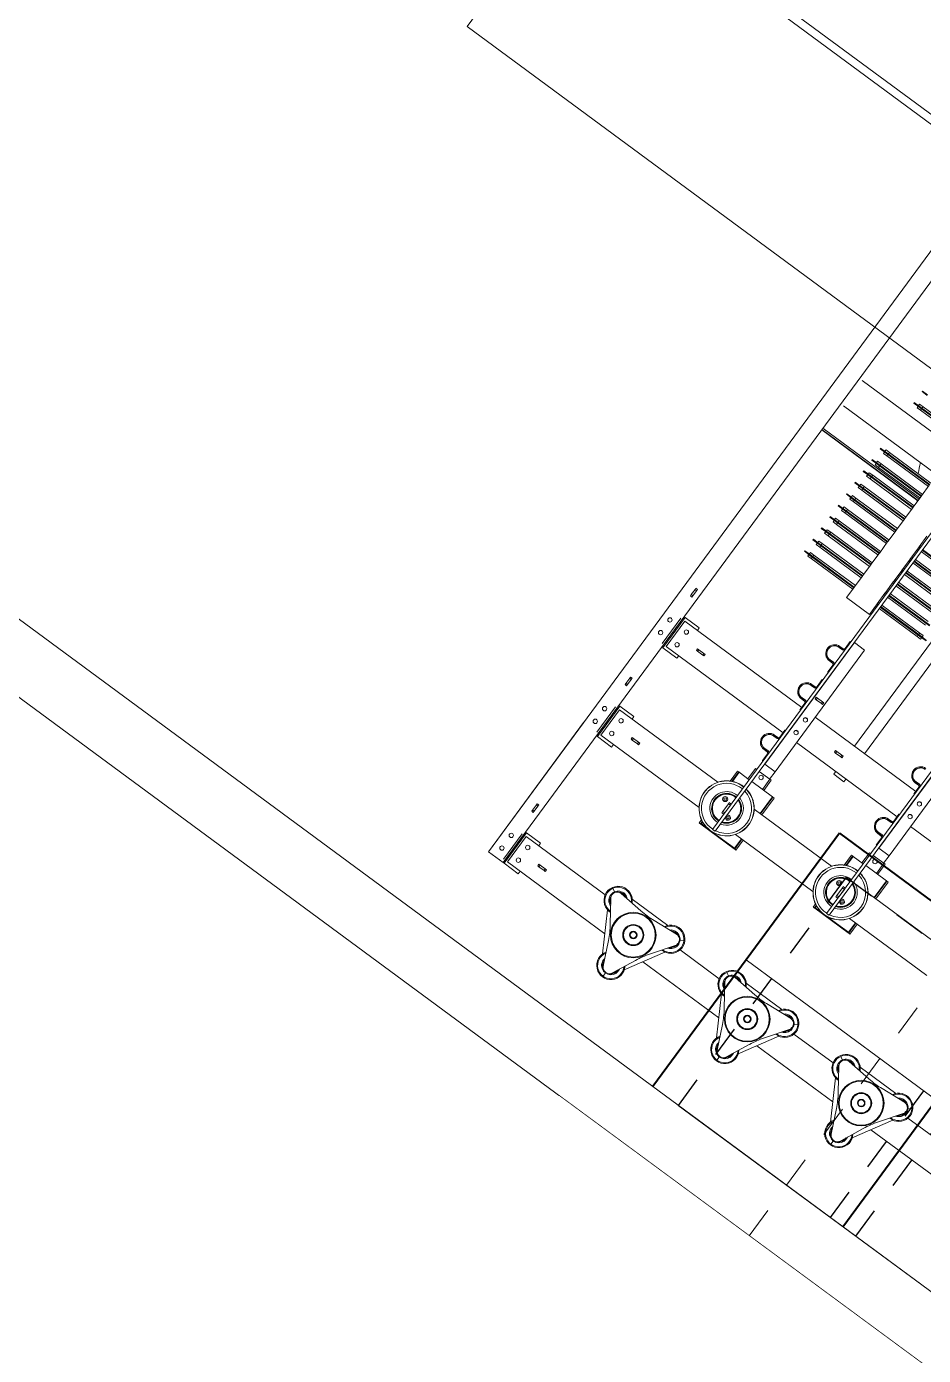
# Model space of a CAD drawing. Header units: metres. Extents: x 432095 to 435012, y 2470938 to 2473256.
# Drawn here: x 433767.35 to 433770.201, y 2471285.791 to 2471290.013 of the extents above; entities that cross this region are included whole.
import ezdxf

# ---------------------------------------------------------------- set-up
doc = ezdxf.new("R2010")
doc.units = ezdxf.units.M
doc.header["$MEASUREMENT"] = 0
doc.set_wipeout_variables(frame=1)
for name, pattern in [('MB D$0$ACAD_ISO02W100', [15, 12, -3]), ('MB D$0$DASHDOT', [1, 0.5, -0.25, 0, -0.25]), ('MB D$0$HIDDEN', [0.375, 0.25, -0.125])]:
    doc.linetypes.add(name, pattern=pattern)
for name, color, linetype, lineweight in [('cong trinh tram 110kv', 7, 'Continuous', 5), ('MB D$0$Co ban', 2, 'Continuous', 40), ('MB D$0$net dut du kien lam', 8, 'MB D$0$HIDDEN', 20)]:
    doc.layers.add(name, color=color, linetype=linetype, lineweight=lineweight)
doc.layers.add('MB D$0$khuat', color=252, linetype='MB D$0$ACAD_ISO02W100')

# ---------------------------------------------------------------- blocks, each defined once
blk = doc.blocks.new('MB D$0$MBA 63')
at = {"color": 8}
blk.add_line((105999.6, 29984.6), (105999.6, 31484.6), dxfattribs=at)
blk.add_line((106499.6, 30084.6), (106499.6, 31384.6))
at = {"layer": 'MB D$0$Co ban'}
for p, q in [((105499.6, 29984.6), (105499.6, 31484.6)), ((106499.6, 30734.6), (105499.6, 30734.6)), ((105499.6, 29984.6), (106499.6, 29984.6))]:
    blk.add_line(p, q, dxfattribs=at)
at = {"layer": 'MB D$0$khuat'}
for p, q in [((105599.6, 30784.6), (106499.6, 30784.6)), ((105599.6, 30684.6), (106499.6, 30684.6)), ((105599.6, 30084.6), (105599.6, 30684.6)), ((105599.6, 30084.6), (106499.6, 30084.6))]:
    blk.add_line(p, q, dxfattribs=at)
at = {"layer": 'MB D$0$net dut du kien lam', "color": 8, "linetype": 'MB D$0$DASHDOT', "ltscale": 0.5}
blk.add_line((106699.6, 30512.3), (98099.6, 30512.3), dxfattribs=at)
at = {"layer": 'MB D$0$net dut du kien lam', "color": 0, "linetype": 'ByBlock', "ltscale": 3}
for points in [[(106699.6, 25012.3), (106699.6, 36012.3), (98099.6, 36012.3), (98099.6, 25012.3)], [(106499.6, 25212.3), (106499.6, 35812.3), (98299.6, 35812.3), (98299.6, 25212.3)], [(104138.6, 27512.3), (104138.6, 33512.3), (100638.6, 33512.3), (100638.6, 27512.3)]]:
    blk.add_lwpolyline(points, close=True, dxfattribs=at)
blk = doc.blocks.new('MB D$0$mba 1')
at = {"layer": 'cong trinh tram 110kv'}
for p, q in [((-18765.9, 10091), (-18765.9, 10078.5)), ((-18315.9, 10091), (-18315.9, 10078.5)), ((-17865.9, 10091), (-17865.9, 10078.5)), ((-18819.1, 9989.9), (-18784, 10065.1)), ((-18747.8, 10065.1), (-18712.7, 9989.9)), ((-18369.1, 9989.9), (-18334, 10065.1)), ((-18297.8, 10065.1), (-18262.7, 9989.9)), ((-17919.1, 9989.9), (-17884, 10065.1)), ((-17847.8, 10065.1), (-17812.7, 9989.9)), ((-18808.7, 10034.9), (-18879, 9913)), ((-18652.8, 9913), (-18723.2, 10034.9)), ((-18358.7, 10034.9), (-18429, 9913)), ((-18202.8, 9913), (-18273.2, 10034.9)), ((-17908.7, 10034.9), (-17979, 9913)), ((-17752.8, 9913), (-17823.2, 10034.9)), ((-19293.9, 9988.9), (-19235.9, 9988.9)), ((-19293.9, 6788.9), (-19293.9, 9988.9)), ((-19293.9, 9478.9), (-19293.9, 9988.9)), ((-19240.9, 9978.9), (-19240.9, 9878.9)), ((-19235.9, 6788.9), (-19235.9, 9988.9)), ((-19231.9, 9988.9), (-19235.9, 9988.9)), ((-19231.9, 9868.9), (-19231.9, 9988.9)), ((-19175.9, 9988.9), (-19231.9, 9988.9)), ((-18841, 9978.9), (-19225.9, 9978.9)), ((-19225.9, 9878.9), (-19225.9, 9978.9)), ((-19175.9, 9978.9), (-19175.9, 9988.9)), ((-18391, 9978.9), (-18690.9, 9978.9)), ((-17941, 9978.9), (-18240.9, 9978.9)), ((-16835.9, 9978.9), (-17790.9, 9978.9)), ((-19135.9, 9931.9), (-19140.9, 9931.9)), ((-19140.9, 9931.9), (-19140.9, 9925.9)), ((-19140.9, 9925.9), (-19135.9, 9925.9)), ((-19135.9, 9931.9), (-19115.9, 9931.9)), ((-19135.9, 9931.9), (-19135.9, 9925.9)), ((-19115.9, 9925.9), (-19135.9, 9925.9)), ((-19110.9, 9931.9), (-19115.9, 9931.9)), ((-19115.9, 9931.9), (-19115.9, 9925.9)), ((-19115.9, 9925.9), (-19110.9, 9925.9)), ((-19110.9, 9931.9), (-19110.9, 9925.9)), ((-18892.9, 9876.6), (-18845.3, 9944.6)), ((-18686.6, 9944.6), (-18639, 9876.6)), ((-18442.9, 9876.6), (-18395.3, 9944.6)), ((-18236.6, 9944.6), (-18189, 9876.6)), ((-17992.9, 9876.6), (-17945.3, 9944.6)), ((-17786.6, 9944.6), (-17739, 9876.6)), ((-18913.7, 9878.9), (-19225.9, 9878.9)), ((-19175.9, 9868.9), (-19175.9, 9878.9)), ((-18463.7, 9878.9), (-18618.1, 9878.9)), ((-18013.7, 9878.9), (-18168.1, 9878.9)), ((-16835.9, 9878.9), (-17718.1, 9878.9)), ((-19235.9, 9868.9), (-19231.9, 9868.9)), ((-19231.9, 9868.9), (-19175.9, 9868.9)), ((-18906.3, 9847.9), (-18895.4, 9854.2)), ((-18792.1, 9852.4), (-18874.7, 9845.2)), ((-18836.3, 9838.9), (-18695.5, 9838.9)), ((-18657.1, 9845.2), (-18739.8, 9852.4)), ((-18625.5, 9847.9), (-18636.4, 9854.2)), ((-18456.3, 9847.9), (-18445.4, 9854.2)), ((-18342.1, 9852.4), (-18424.7, 9845.2)), ((-18386.3, 9838.9), (-18245.5, 9838.9)), ((-18207.1, 9845.2), (-18289.8, 9852.4)), ((-18175.5, 9847.9), (-18186.4, 9854.2)), ((-18006.3, 9847.9), (-17995.4, 9854.2)), ((-17892.1, 9852.4), (-17974.7, 9845.2)), ((-17936.3, 9838.9), (-17795.5, 9838.9)), ((-17757.1, 9845.2), (-17839.8, 9852.4)), ((-17725.5, 9847.9), (-17736.4, 9854.2)), ((-19252.9, 9803.9), (-19258.9, 9803.9)), ((-19258.9, 9803.9), (-19258.9, 9798.9)), ((-19252.9, 9798.9), (-19258.9, 9798.9)), ((-19258.9, 9778.9), (-19258.9, 9798.9)), ((-19252.9, 9798.9), (-19252.9, 9803.9)), ((-19252.9, 9798.9), (-19252.9, 9778.9)), ((-19252.9, 9778.9), (-19258.9, 9778.9)), ((-19258.9, 9778.9), (-19258.9, 9773.9)), ((-19252.9, 9773.9), (-19258.9, 9773.9)), ((-19252.9, 9773.9), (-19252.9, 9778.9)), ((-18808.4, 9517.9), (-18805.4, 9517.9)), ((-18808.4, 9505.6), (-18808.4, 9517.9)), ((-18801.4, 9517.9), (-18805.4, 9517.9)), ((-18803.4, 9515.9), (-18801.4, 9515.9)), ((-18803.4, 9508.1), (-18803.4, 9515.9)), ((-18670.4, 9517.9), (-18801.4, 9517.9)), ((-18801.4, 9517.9), (-18801.4, 9515.9)), ((-18801.4, 9515.9), (-18776.4, 9515.9)), ((-18801.4, 9509.1), (-18801.4, 9515.9)), ((-18751.9, 9508.9), (-18761.9, 9508.9)), ((-18761.9, 7348.9), (-18761.9, 9508.9)), ((-18755.5, 9515.9), (-18670.4, 9515.9)), ((-18751.9, 9508.9), (-18751.9, 7348.9)), ((-18666.4, 9517.9), (-18670.4, 9517.9)), ((-18670.4, 9517.9), (-18670.4, 9515.9)), ((-18670.4, 9515.9), (-18668.4, 9515.9)), ((-18670.4, 9515.9), (-18670.4, 9478.9)), ((-18668.4, 9515.9), (-18668.4, 9478.9)), ((-18666.4, 9517.9), (-18663.4, 9517.9)), ((-18663.4, 9517.9), (-18663.4, 9478.9)), ((-18358.4, 9517.9), (-18355.4, 9517.9)), ((-18358.4, 9505.6), (-18358.4, 9517.9)), ((-18351.4, 9517.9), (-18355.4, 9517.9)), ((-18353.4, 9515.9), (-18351.4, 9515.9)), ((-18353.4, 9508.1), (-18353.4, 9515.9)), ((-18220.4, 9517.9), (-18351.4, 9517.9)), ((-18351.4, 9517.9), (-18351.4, 9515.9)), ((-18351.4, 9515.9), (-18326.4, 9515.9)), ((-18351.4, 9509.1), (-18351.4, 9515.9)), ((-18301.9, 9508.9), (-18311.9, 9508.9)), ((-18311.9, 7348.9), (-18311.9, 9508.9)), ((-18305.5, 9515.9), (-18220.4, 9515.9)), ((-18301.9, 9508.9), (-18301.9, 7348.9)), ((-18216.4, 9517.9), (-18220.4, 9517.9)), ((-18220.4, 9517.9), (-18220.4, 9515.9)), ((-18220.4, 9515.9), (-18218.4, 9515.9)), ((-18220.4, 9515.9), (-18220.4, 9478.9)), ((-18218.4, 9515.9), (-18218.4, 9478.9)), ((-18216.4, 9517.9), (-18213.4, 9517.9)), ((-18213.4, 9517.9), (-18213.4, 9478.9)), ((-19240.9, 9478.9), (-19240.9, 9378.9)), ((-19231.9, 9488.9), (-19235.9, 9488.9)), ((-19231.9, 9368.9), (-19231.9, 9488.9)), ((-19175.9, 9488.9), (-19231.9, 9488.9)), ((-19225.9, 9378.9), (-19225.9, 9478.9)), ((-19225.9, 9478.9), (-18837.9, 9478.9)), ((-19175.9, 9478.9), (-19175.9, 9488.9)), ((-18693.9, 9478.9), (-18387.9, 9478.9)), ((-18243.9, 9478.9), (-17937.9, 9478.9)), ((-19135.9, 9431.9), (-19140.9, 9431.9)), ((-19140.9, 9425.9), (-19140.9, 9431.9)), ((-19140.9, 9425.9), (-19135.9, 9425.9)), ((-19135.9, 9431.9), (-19115.9, 9431.9)), ((-19135.9, 9425.9), (-19135.9, 9431.9)), ((-19115.9, 9425.9), (-19135.9, 9425.9)), ((-19110.9, 9431.9), (-19115.9, 9431.9)), ((-19115.9, 9425.9), (-19115.9, 9431.9)), ((-19115.9, 9425.9), (-19110.9, 9425.9)), ((-19110.9, 9425.9), (-19110.9, 9431.9)), ((-18761.9, 9448.9), (-18769.9, 9448.9)), ((-18769.9, 9448.9), (-18769.9, 9443.9)), ((-18769.9, 9443.9), (-18761.9, 9443.9)), ((-18769.9, 9413.9), (-18769.9, 9443.9)), ((-18761.9, 9413.9), (-18769.9, 9413.9)), ((-18769.9, 9413.9), (-18769.9, 9408.9)), ((-18761.9, 9443.9), (-18761.9, 9413.9)), ((-18311.9, 9448.9), (-18319.9, 9448.9)), ((-18319.9, 9448.9), (-18319.9, 9443.9)), ((-18319.9, 9443.9), (-18311.9, 9443.9)), ((-18319.9, 9413.9), (-18319.9, 9443.9)), ((-18311.9, 9413.9), (-18319.9, 9413.9)), ((-18319.9, 9413.9), (-18319.9, 9408.9)), ((-18311.9, 9443.9), (-18311.9, 9413.9)), ((-19225.9, 9378.9), (-18837.9, 9378.9)), ((-19175.9, 9368.9), (-19175.9, 9378.9)), ((-18769.9, 9408.9), (-18761.9, 9408.9)), ((-18693.9, 9378.9), (-18387.9, 9378.9)), ((-18670.4, 9378.9), (-18670.4, 9312.9)), ((-18668.4, 9378.9), (-18668.4, 9312.9)), ((-18663.4, 9378.9), (-18663.4, 9312.9)), ((-18319.9, 9408.9), (-18311.9, 9408.9)), ((-18243.9, 9378.9), (-17937.9, 9378.9)), ((-18220.4, 9378.9), (-18220.4, 9312.9)), ((-18218.4, 9378.9), (-18218.4, 9312.9)), ((-18213.4, 9378.9), (-18213.4, 9312.9)), ((-19235.9, 9368.9), (-19231.9, 9368.9)), ((-19231.9, 9368.9), (-19175.9, 9368.9)), ((-18808.4, 9312.9), (-18808.4, 9352.3)), ((-18803.4, 9312.9), (-18803.4, 9349.8)), ((-18801.4, 9312.9), (-18801.4, 9348.8)), ((-18358.4, 9312.9), (-18358.4, 9352.3)), ((-18353.4, 9312.9), (-18353.4, 9349.8)), ((-18351.4, 9312.9), (-18351.4, 9348.8)), ((-19252.9, 9303.9), (-19258.9, 9303.9)), ((-19258.9, 9303.9), (-19258.9, 9298.9)), ((-19252.9, 9298.9), (-19258.9, 9298.9)), ((-19258.9, 9278.9), (-19258.9, 9298.9)), ((-19252.9, 9298.9), (-19252.9, 9303.9)), ((-19252.9, 9298.9), (-19252.9, 9278.9)), ((-18803.4, 9312.9), (-18808.4, 9312.9)), ((-18803.4, 9312.9), (-18801.4, 9312.9)), ((-18761.9, 9312.9), (-18801.4, 9312.9)), ((-18766.9, 9312.9), (-18766.9, 9272.9)), ((-18670.4, 9312.9), (-18751.9, 9312.9)), ((-18709.9, 9312.9), (-18709.9, 9272.9)), ((-18704.9, 9272.9), (-18704.9, 9312.9)), ((-18670.4, 9312.9), (-18668.4, 9312.9)), ((-18663.4, 9312.9), (-18668.4, 9312.9)), ((-18353.4, 9312.9), (-18358.4, 9312.9)), ((-18353.4, 9312.9), (-18351.4, 9312.9)), ((-18311.9, 9312.9), (-18351.4, 9312.9)), ((-18316.9, 9312.9), (-18316.9, 9272.9)), ((-18220.4, 9312.9), (-18301.9, 9312.9)), ((-18259.9, 9312.9), (-18259.9, 9272.9)), ((-18254.9, 9272.9), (-18254.9, 9312.9)), ((-18220.4, 9312.9), (-18218.4, 9312.9)), ((-18213.4, 9312.9), (-18218.4, 9312.9)), ((-19252.9, 9278.9), (-19258.9, 9278.9)), ((-19258.9, 9278.9), (-19258.9, 9273.9)), ((-19252.9, 9273.9), (-19258.9, 9273.9)), ((-19252.9, 9273.9), (-19252.9, 9278.9)), ((-18766.9, 9272.9), (-18761.9, 9272.9)), ((-18751.9, 9272.9), (-18709.9, 9272.9)), ((-18750.9, 9244.9), (-18751.9, 9244.9)), ((-18750.9, 9243.9), (-18750.9, 9244.9)), ((-18710.9, 9243.9), (-18710.9, 9272.9)), ((-18709.9, 9272.9), (-18704.9, 9272.9)), ((-18316.9, 9272.9), (-18311.9, 9272.9)), ((-18301.9, 9272.9), (-18259.9, 9272.9)), ((-18300.9, 9244.9), (-18301.9, 9244.9)), ((-18300.9, 9243.9), (-18300.9, 9244.9)), ((-18260.9, 9243.9), (-18260.9, 9272.9)), ((-18259.9, 9272.9), (-18254.9, 9272.9)), ((-18780.9, 9207.9), (-18767.9, 9207.9)), ((-18767.9, 9206.9), (-18780.9, 9206.9)), ((-18780.9, 9203.9), (-18767.9, 9203.9)), ((-18763.9, 9239.9), (-18761.9, 9239.9)), ((-18763.9, 9238.9), (-18763.9, 9239.9)), ((-18763.9, 9238.9), (-18763.9, 9210.9)), ((-18761.9, 9238.9), (-18763.9, 9238.9)), ((-18750.9, 9243.9), (-18751.9, 9243.9)), ((-18710.9, 9243.9), (-18750.9, 9243.9)), ((-18750.9, 8763.9), (-18750.9, 9243.9)), ((-18710.9, 9243.9), (-18710.9, 8763.9)), ((-18330.9, 9207.9), (-18317.9, 9207.9)), ((-18317.9, 9206.9), (-18330.9, 9206.9)), ((-18330.9, 9203.9), (-18317.9, 9203.9)), ((-18313.9, 9239.9), (-18311.9, 9239.9)), ((-18313.9, 9238.9), (-18313.9, 9239.9)), ((-18313.9, 9238.9), (-18313.9, 9210.9)), ((-18311.9, 9238.9), (-18313.9, 9238.9)), ((-18300.9, 9243.9), (-18301.9, 9243.9)), ((-18260.9, 9243.9), (-18300.9, 9243.9)), ((-18300.9, 8763.9), (-18300.9, 9243.9)), ((-18260.9, 9243.9), (-18260.9, 8763.9)), ((-19240.9, 9128.9), (-19240.9, 9028.9)), ((-19231.9, 9138.9), (-19235.9, 9138.9)), ((-19231.9, 9018.9), (-19231.9, 9138.9)), ((-19175.9, 9138.9), (-19231.9, 9138.9)), ((-19225.9, 9028.9), (-19225.9, 9128.9)), ((-19225.9, 9128.9), (-18763.9, 9128.9)), ((-19175.9, 9128.9), (-19175.9, 9138.9)), ((-18780.9, 9154.9), (-18767.9, 9154.9)), ((-18767.9, 9153.9), (-18780.9, 9153.9)), ((-18780.9, 9150.9), (-18767.9, 9150.9)), ((-18763.9, 9146.9), (-18763.9, 9118.9)), ((-18763.9, 9118.9), (-18761.9, 9118.9)), ((-18710.9, 9128.9), (-18313.9, 9128.9)), ((-18555.9, 9139.9), (-18555.9, 9129.9)), ((-18515.9, 9139.9), (-18555.9, 9139.9)), ((-18515.9, 9139.9), (-18515.9, 9129.9)), ((-18330.9, 9154.9), (-18317.9, 9154.9)), ((-18317.9, 9153.9), (-18330.9, 9153.9)), ((-18330.9, 9150.9), (-18317.9, 9150.9)), ((-18313.9, 9146.9), (-18313.9, 9118.9)), ((-18313.9, 9118.9), (-18311.9, 9118.9)), ((-18260.9, 9128.9), (-17863.9, 9128.9)), ((-19135.9, 9081.9), (-19140.9, 9081.9)), ((-19140.9, 9075.9), (-19140.9, 9081.9)), ((-19140.9, 9075.9), (-19135.9, 9075.9)), ((-19135.9, 9081.9), (-19115.9, 9081.9)), ((-19135.9, 9075.9), (-19135.9, 9081.9)), ((-19115.9, 9075.9), (-19135.9, 9075.9)), ((-19110.9, 9081.9), (-19115.9, 9081.9)), ((-19115.9, 9075.9), (-19115.9, 9081.9)), ((-19115.9, 9075.9), (-19110.9, 9075.9)), ((-19110.9, 9075.9), (-19110.9, 9081.9)), ((-18590.9, 9081.9), (-18595.9, 9081.9)), ((-18595.9, 9075.9), (-18595.9, 9081.9)), ((-18595.9, 9075.9), (-18590.9, 9075.9)), ((-18590.9, 9081.9), (-18570.9, 9081.9)), ((-18590.9, 9075.9), (-18590.9, 9081.9)), ((-18570.9, 9075.9), (-18590.9, 9075.9)), ((-18565.9, 9081.9), (-18570.9, 9081.9)), ((-18570.9, 9075.9), (-18570.9, 9081.9)), ((-18570.9, 9075.9), (-18565.9, 9075.9)), ((-18565.9, 9075.9), (-18565.9, 9081.9)), ((-18763.9, 9038.9), (-18763.9, 9010.9)), ((-18761.9, 9038.9), (-18763.9, 9038.9)), ((-18313.9, 9038.9), (-18313.9, 9010.9)), ((-18311.9, 9038.9), (-18313.9, 9038.9)), ((-19235.9, 9018.9), (-19231.9, 9018.9)), ((-19231.9, 9018.9), (-19175.9, 9018.9)), ((-19225.9, 9028.9), (-18763.9, 9028.9)), ((-19175.9, 9018.9), (-19175.9, 9028.9)), ((-18767.9, 9007.9), (-18780.9, 9007.9)), ((-18767.9, 9006.9), (-18780.9, 9006.9)), ((-18780.9, 9003.9), (-18767.9, 9003.9)), ((-18710.9, 9028.9), (-18313.9, 9028.9)), ((-18555.9, 9028.9), (-18555.9, 8218.9)), ((-18515.9, 9028.9), (-18515.9, 8218.9)), ((-18317.9, 9007.9), (-18330.9, 9007.9)), ((-18317.9, 9006.9), (-18330.9, 9006.9)), ((-18330.9, 9003.9), (-18317.9, 9003.9)), ((-19252.9, 8953.9), (-19258.9, 8953.9)), ((-19258.9, 8953.9), (-19258.9, 8948.9)), ((-19252.9, 8948.9), (-19252.9, 8953.9)), ((-18767.9, 8954.9), (-18780.9, 8954.9)), ((-18767.9, 8953.9), (-18780.9, 8953.9)), ((-18780.9, 8950.9), (-18767.9, 8950.9)), ((-18740.9, 8981.9), (-18745.9, 8981.9)), ((-18745.9, 8981.9), (-18745.9, 8975.9)), ((-18745.9, 8975.9), (-18740.9, 8975.9)), ((-18740.9, 8981.9), (-18720.9, 8981.9)), ((-18740.9, 8981.9), (-18740.9, 8975.9)), ((-18720.9, 8975.9), (-18740.9, 8975.9)), ((-18715.9, 8981.9), (-18720.9, 8981.9)), ((-18720.9, 8981.9), (-18720.9, 8975.9)), ((-18720.9, 8975.9), (-18715.9, 8975.9)), ((-18715.9, 8981.9), (-18715.9, 8975.9)), ((-19252.9, 8948.9), (-19258.9, 8948.9)), ((-19258.9, 8928.9), (-19258.9, 8948.9)), ((-19252.9, 8928.9), (-19258.9, 8928.9)), ((-19258.9, 8928.9), (-19258.9, 8923.9)), ((-19252.9, 8923.9), (-19258.9, 8923.9)), ((-19252.9, 8948.9), (-19252.9, 8928.9)), ((-19252.9, 8923.9), (-19252.9, 8928.9)), ((-18763.9, 8946.9), (-18763.9, 8918.9)), ((-18763.9, 8918.9), (-18761.9, 8918.9)), ((-18763.9, 8889.9), (-18763.9, 8888.9)), ((-18761.9, 8889.9), (-18763.9, 8889.9)), ((-18763.9, 8888.9), (-18763.9, 8860.9)), ((-18761.9, 8888.9), (-18763.9, 8888.9)), ((-18767.9, 8857.9), (-18780.9, 8857.9)), ((-18767.9, 8856.9), (-18780.9, 8856.9)), ((-18780.9, 8853.9), (-18767.9, 8853.9)), ((-18767.9, 8804.9), (-18780.9, 8804.9)), ((-18767.9, 8803.9), (-18780.9, 8803.9)), ((-18780.9, 8800.9), (-18767.9, 8800.9)), ((-18763.9, 8796.9), (-18763.9, 8768.9)), ((-18763.9, 8768.9), (-18761.9, 8768.9)), ((-18751.9, 8763.9), (-18750.9, 8763.9)), ((-18710.9, 8763.9), (-18750.9, 8763.9)), ((-18765.9, 8663.4), (-18855.9, 8663.4)), ((-18855.9, 8625.4), (-18855.9, 8663.4)), ((-18765.9, 8625.4), (-18765.9, 8663.4)), ((-19050.9, 8624.6), (-19030.9, 8624.6)), ((-19050.9, 8624.6), (-19050.9, 8622.2)), ((-19030.9, 8622.2), (-19050.9, 8622.2)), ((-19019.8, 8630.4), (-19033.4, 8630.4)), ((-19033.4, 8630.4), (-19033.4, 8624.6)), ((-19033.4, 8616.4), (-19033.4, 8622.2)), ((-19033.4, 8616.4), (-19019.8, 8616.4)), ((-19030.9, 8622.2), (-19030.9, 8624.6)), ((-18855.9, 8624.6), (-19030.9, 8624.6)), ((-19030.9, 8622.2), (-18855.9, 8622.2)), ((-19019.8, 8630.4), (-18855.9, 8630.4)), ((-19019.8, 8630.4), (-19019.8, 8624.6)), ((-19019.8, 8616.4), (-19019.8, 8622.2)), ((-18855.9, 8616.4), (-19019.8, 8616.4)), ((-18855.9, 8625.4), (-18855.9, 8621.4)), ((-18855.9, 8622.2), (-18855.9, 8624.6)), ((-18855.9, 8580.4), (-18855.9, 8621.4)), ((-18765.9, 8630.4), (-18761.9, 8630.4)), ((-18765.9, 8621.4), (-18765.9, 8625.4)), ((-18761.9, 8624.6), (-18765.9, 8624.6)), ((-18765.9, 8624.6), (-18765.9, 8622.2)), ((-18765.9, 8622.2), (-18761.9, 8622.2)), ((-18765.9, 8580.4), (-18765.9, 8621.4)), ((-18761.9, 8616.4), (-18765.9, 8616.4)), ((-18751.9, 8630.4), (-18602.1, 8630.4)), ((-18590.9, 8624.6), (-18751.9, 8624.6)), ((-18751.9, 8622.2), (-18590.9, 8622.2)), ((-18602.1, 8616.4), (-18751.9, 8616.4)), ((-18588.4, 8630.4), (-18602.1, 8630.4)), ((-18602.1, 8630.4), (-18602.1, 8624.6)), ((-18602.1, 8616.4), (-18602.1, 8622.2)), ((-18602.1, 8616.4), (-18588.4, 8616.4)), ((-18590.9, 8624.6), (-18570.9, 8624.6)), ((-18590.9, 8624.6), (-18590.9, 8622.2)), ((-18570.9, 8622.2), (-18590.9, 8622.2)), ((-18588.4, 8630.4), (-18588.4, 8624.6)), ((-18588.4, 8616.4), (-18588.4, 8622.2)), ((-19050.9, 8579.6), (-19030.9, 8579.6)), ((-19050.9, 8579.6), (-19050.9, 8577.2)), ((-19030.9, 8577.2), (-19050.9, 8577.2)), ((-19019.8, 8585.4), (-19033.4, 8585.4)), ((-19033.4, 8585.4), (-19033.4, 8579.6)), ((-19033.4, 8571.4), (-19033.4, 8577.2)), ((-19033.4, 8571.4), (-19019.8, 8571.4)), ((-19030.9, 8577.2), (-19030.9, 8579.6)), ((-18855.9, 8579.6), (-19030.9, 8579.6)), ((-19030.9, 8577.2), (-18855.9, 8577.2)), ((-19019.8, 8585.4), (-18855.9, 8585.4)), ((-19019.8, 8585.4), (-19019.8, 8579.6)), ((-19019.8, 8571.4), (-19019.8, 8577.2)), ((-18855.9, 8571.4), (-19019.8, 8571.4)), ((-18855.9, 8580.4), (-18855.9, 8576.4)), ((-18855.9, 8577.2), (-18855.9, 8579.6)), ((-18855.9, 8535.4), (-18855.9, 8576.4)), ((-18765.9, 8585.4), (-18761.9, 8585.4)), ((-18765.9, 8576.4), (-18765.9, 8580.4)), ((-18761.9, 8579.6), (-18765.9, 8579.6)), ((-18765.9, 8579.6), (-18765.9, 8577.2)), ((-18765.9, 8577.2), (-18761.9, 8577.2)), ((-18765.9, 8535.4), (-18765.9, 8576.4)), ((-18761.9, 8571.4), (-18765.9, 8571.4)), ((-18751.9, 8585.4), (-18602.1, 8585.4)), ((-18590.9, 8579.6), (-18751.9, 8579.6)), ((-18751.9, 8577.2), (-18590.9, 8577.2)), ((-18602.1, 8571.4), (-18751.9, 8571.4)), ((-19050.9, 8534.6), (-19030.9, 8534.6)), ((-19050.9, 8534.6), (-19050.9, 8532.2)), ((-19030.9, 8532.2), (-19050.9, 8532.2)), ((-19019.8, 8540.4), (-19033.4, 8540.4)), ((-19033.4, 8540.4), (-19033.4, 8534.6)), ((-19033.4, 8526.4), (-19033.4, 8532.2)), ((-19030.9, 8532.2), (-19030.9, 8534.6)), ((-18855.9, 8534.6), (-19030.9, 8534.6)), ((-19030.9, 8532.2), (-18855.9, 8532.2)), ((-19019.8, 8540.4), (-18855.9, 8540.4)), ((-19019.8, 8540.4), (-19019.8, 8534.6)), ((-19019.8, 8526.4), (-19019.8, 8532.2)), ((-18855.9, 8535.4), (-18855.9, 8531.4)), ((-18855.9, 8532.2), (-18855.9, 8534.6)), ((-18855.9, 8490.4), (-18855.9, 8531.4)), ((-18765.9, 8540.4), (-18761.9, 8540.4)), ((-18765.9, 8531.4), (-18765.9, 8535.4)), ((-18761.9, 8534.6), (-18765.9, 8534.6)), ((-18765.9, 8534.6), (-18765.9, 8532.2)), ((-18765.9, 8532.2), (-18761.9, 8532.2)), ((-18765.9, 8490.4), (-18765.9, 8531.4)), ((-18751.9, 8540.4), (-18602.1, 8540.4)), ((-18590.9, 8534.6), (-18751.9, 8534.6)), ((-18751.9, 8532.2), (-18590.9, 8532.2)), ((-19050.9, 8489.6), (-19030.9, 8489.6)), ((-19050.9, 8489.6), (-19050.9, 8487.2)), ((-19030.9, 8487.2), (-19050.9, 8487.2)), ((-19033.4, 8526.4), (-19019.8, 8526.4)), ((-19019.8, 8495.4), (-19033.4, 8495.4)), ((-19033.4, 8495.4), (-19033.4, 8489.6)), ((-19033.4, 8481.4), (-19033.4, 8487.2)), ((-19030.9, 8487.2), (-19030.9, 8489.6)), ((-18855.9, 8489.6), (-19030.9, 8489.6)), ((-19030.9, 8487.2), (-18855.9, 8487.2)), ((-18855.9, 8526.4), (-19019.8, 8526.4)), ((-19019.8, 8495.4), (-18855.9, 8495.4)), ((-19019.8, 8495.4), (-19019.8, 8489.6)), ((-19019.8, 8481.4), (-19019.8, 8487.2)), ((-18855.9, 8490.4), (-18855.9, 8486.4)), ((-18855.9, 8487.2), (-18855.9, 8489.6)), ((-18855.9, 8445.4), (-18855.9, 8486.4)), ((-18761.9, 8526.4), (-18765.9, 8526.4)), ((-18765.9, 8495.4), (-18761.9, 8495.4)), ((-18765.9, 8486.4), (-18765.9, 8490.4)), ((-18761.9, 8489.6), (-18765.9, 8489.6)), ((-18765.9, 8489.6), (-18765.9, 8487.2)), ((-18765.9, 8487.2), (-18761.9, 8487.2)), ((-18765.9, 8445.4), (-18765.9, 8486.4)), ((-18602.1, 8526.4), (-18751.9, 8526.4)), ((-18751.9, 8495.4), (-18602.1, 8495.4)), ((-18590.9, 8489.6), (-18751.9, 8489.6)), ((-18751.9, 8487.2), (-18590.9, 8487.2)), ((-19050.9, 8444.6), (-19030.9, 8444.6)), ((-19050.9, 8444.6), (-19050.9, 8442.2)), ((-19033.4, 8481.4), (-19019.8, 8481.4)), ((-19019.8, 8450.4), (-19033.4, 8450.4)), ((-19033.4, 8450.4), (-19033.4, 8444.6)), ((-19030.9, 8442.2), (-19030.9, 8444.6)), ((-18855.9, 8444.6), (-19030.9, 8444.6)), ((-18855.9, 8481.4), (-19019.8, 8481.4)), ((-19019.8, 8450.4), (-18855.9, 8450.4)), ((-19019.8, 8450.4), (-19019.8, 8444.6)), ((-18855.9, 8445.4), (-18855.9, 8441.4)), ((-18855.9, 8442.2), (-18855.9, 8444.6)), ((-18761.9, 8481.4), (-18765.9, 8481.4)), ((-18765.9, 8450.4), (-18761.9, 8450.4)), ((-18765.9, 8441.4), (-18765.9, 8445.4)), ((-18761.9, 8444.6), (-18765.9, 8444.6)), ((-18765.9, 8444.6), (-18765.9, 8442.2)), ((-18602.1, 8481.4), (-18751.9, 8481.4)), ((-18751.9, 8450.4), (-18602.1, 8450.4)), ((-18590.9, 8444.6), (-18751.9, 8444.6)), ((-19030.9, 8442.2), (-19050.9, 8442.2)), ((-19033.4, 8436.4), (-19033.4, 8442.2)), ((-19033.4, 8436.4), (-19019.8, 8436.4)), ((-19019.8, 8405.4), (-19033.4, 8405.4)), ((-19033.4, 8405.4), (-19033.4, 8399.6)), ((-19030.9, 8442.2), (-18855.9, 8442.2)), ((-19019.8, 8436.4), (-19019.8, 8442.2)), ((-18855.9, 8436.4), (-19019.8, 8436.4)), ((-19019.8, 8405.4), (-18855.9, 8405.4)), ((-19019.8, 8405.4), (-19019.8, 8399.6)), ((-18855.9, 8400.4), (-18855.9, 8441.4)), ((-18765.9, 8442.2), (-18761.9, 8442.2)), ((-18765.9, 8400.4), (-18765.9, 8441.4)), ((-18761.9, 8436.4), (-18765.9, 8436.4)), ((-18765.9, 8405.4), (-18761.9, 8405.4)), ((-18751.9, 8442.2), (-18590.9, 8442.2)), ((-18602.1, 8436.4), (-18751.9, 8436.4)), ((-18751.9, 8405.4), (-18602.1, 8405.4)), ((-19050.9, 8399.6), (-19030.9, 8399.6)), ((-19050.9, 8399.6), (-19050.9, 8397.2)), ((-19030.9, 8397.2), (-19050.9, 8397.2)), ((-19033.4, 8391.4), (-19033.4, 8397.2)), ((-19033.4, 8391.4), (-19019.8, 8391.4)), ((-19019.8, 8360.4), (-19033.4, 8360.4)), ((-19033.4, 8360.4), (-19033.4, 8354.6)), ((-19030.9, 8397.2), (-19030.9, 8399.6)), ((-18855.9, 8399.6), (-19030.9, 8399.6)), ((-19030.9, 8397.2), (-18855.9, 8397.2)), ((-19019.8, 8391.4), (-19019.8, 8397.2)), ((-18855.9, 8391.4), (-19019.8, 8391.4)), ((-19019.8, 8360.4), (-18855.9, 8360.4)), ((-19019.8, 8360.4), (-19019.8, 8354.6)), ((-18855.9, 8400.4), (-18855.9, 8396.4)), ((-18855.9, 8397.2), (-18855.9, 8399.6)), ((-18855.9, 8355.4), (-18855.9, 8396.4)), ((-18765.9, 8396.4), (-18765.9, 8400.4)), ((-18761.9, 8399.6), (-18765.9, 8399.6)), ((-18765.9, 8399.6), (-18765.9, 8397.2)), ((-18765.9, 8397.2), (-18761.9, 8397.2)), ((-18765.9, 8355.4), (-18765.9, 8396.4)), ((-18761.9, 8391.4), (-18765.9, 8391.4)), ((-18590.9, 8399.6), (-18751.9, 8399.6)), ((-18751.9, 8397.2), (-18590.9, 8397.2)), ((-19050.9, 8354.6), (-19030.9, 8354.6)), ((-19050.9, 8354.6), (-19050.9, 8352.2)), ((-19030.9, 8352.2), (-19050.9, 8352.2)), ((-19033.4, 8346.4), (-19033.4, 8352.2)), ((-19033.4, 8346.4), (-19019.8, 8346.4)), ((-19030.9, 8352.2), (-19030.9, 8354.6)), ((-18855.9, 8354.6), (-19030.9, 8354.6)), ((-19030.9, 8352.2), (-18855.9, 8352.2)), ((-19019.8, 8346.4), (-19019.8, 8352.2)), ((-18855.9, 8346.4), (-19019.8, 8346.4)), ((-18855.9, 8355.4), (-18855.9, 8351.4)), ((-18855.9, 8352.2), (-18855.9, 8354.6)), ((-18855.9, 8310.4), (-18855.9, 8351.4)), ((-18855.9, 8281.4), (-19235.9, 8281.4)), ((-18855.9, 8279.9), (-19235.9, 8279.9)), ((-18855.9, 8275.4), (-19235.9, 8275.4)), ((-19050.9, 8309.6), (-19030.9, 8309.6)), ((-19050.9, 8309.6), (-19050.9, 8307.2)), ((-19030.9, 8307.2), (-19050.9, 8307.2)), ((-19019.8, 8315.4), (-19033.4, 8315.4)), ((-19033.4, 8315.4), (-19033.4, 8309.6)), ((-19033.4, 8301.4), (-19033.4, 8307.2)), ((-19033.4, 8301.4), (-19019.8, 8301.4)), ((-19030.9, 8307.2), (-19030.9, 8309.6)), ((-18855.9, 8309.6), (-19030.9, 8309.6)), ((-19030.9, 8307.2), (-18855.9, 8307.2)), ((-19019.8, 8315.4), (-18855.9, 8315.4)), ((-19019.8, 8315.4), (-19019.8, 8309.6)), ((-19019.8, 8301.4), (-19019.8, 8307.2)), ((-18855.9, 8301.4), (-19019.8, 8301.4)), ((-18855.9, 8310.4), (-18855.9, 8306.4)), ((-18855.9, 8307.2), (-18855.9, 8309.6)), ((-18855.9, 8265.4), (-18855.9, 8306.4)), ((-19050.9, 8264.6), (-19030.9, 8264.6)), ((-19050.9, 8264.6), (-19050.9, 8262.2)), ((-19030.9, 8262.2), (-19050.9, 8262.2)), ((-19019.8, 8270.4), (-19033.4, 8270.4)), ((-19033.4, 8270.4), (-19033.4, 8264.6)), ((-19033.4, 8256.4), (-19033.4, 8262.2)), ((-19033.4, 8256.4), (-19019.8, 8256.4)), ((-19030.9, 8262.2), (-19030.9, 8264.6)), ((-18855.9, 8264.6), (-19030.9, 8264.6)), ((-19030.9, 8262.2), (-18855.9, 8262.2)), ((-19019.8, 8270.4), (-18855.9, 8270.4)), ((-19019.8, 8270.4), (-19019.8, 8264.6)), ((-19019.8, 8256.4), (-19019.8, 8262.2)), ((-18855.9, 8256.4), (-19019.8, 8256.4)), ((-18855.9, 8265.4), (-18855.9, 8261.4)), ((-18855.9, 8262.2), (-18855.9, 8264.6)), ((-18855.9, 8220.4), (-18855.9, 8261.4)), ((-19050.9, 8219.6), (-19030.9, 8219.6)), ((-19050.9, 8219.6), (-19050.9, 8217.2)), ((-19030.9, 8217.2), (-19050.9, 8217.2)), ((-19019.8, 8225.4), (-19033.4, 8225.4)), ((-19033.4, 8225.4), (-19033.4, 8219.6)), ((-19033.4, 8211.4), (-19033.4, 8217.2)), ((-19033.4, 8211.4), (-19019.8, 8211.4)), ((-19030.9, 8217.2), (-19030.9, 8219.6)), ((-18855.9, 8219.6), (-19030.9, 8219.6)), ((-19030.9, 8217.2), (-18855.9, 8217.2)), ((-19019.8, 8225.4), (-18855.9, 8225.4)), ((-19019.8, 8225.4), (-19019.8, 8219.6)), ((-19019.8, 8211.4), (-19019.8, 8217.2)), ((-18855.9, 8211.4), (-19019.8, 8211.4)), ((-19225.9, 8178.9), (-18837.9, 8178.9)), ((-19225.9, 8078.9), (-18837.9, 8078.9)), ((-19050.9, 8039.6), (-19030.9, 8039.6)), ((-19050.9, 8039.6), (-19050.9, 8037.2)), ((-19030.9, 8037.2), (-19050.9, 8037.2)), ((-19019.8, 8045.4), (-19033.4, 8045.4)), ((-19033.4, 8045.4), (-19033.4, 8039.6)), ((-19033.4, 8031.4), (-19033.4, 8037.2)), ((-19033.4, 8031.4), (-19019.8, 8031.4)), ((-19030.9, 8037.2), (-19030.9, 8039.6)), ((-18855.9, 8039.6), (-19030.9, 8039.6)), ((-19030.9, 8037.2), (-18855.9, 8037.2)), ((-19019.8, 8045.4), (-18855.9, 8045.4)), ((-19019.8, 8045.4), (-19019.8, 8039.6)), ((-19019.8, 8031.4), (-19019.8, 8037.2)), ((-18855.9, 8031.4), (-19019.8, 8031.4)), ((-19050.9, 7994.6), (-19030.9, 7994.6)), ((-19050.9, 7994.6), (-19050.9, 7992.2)), ((-19030.9, 7992.2), (-19050.9, 7992.2)), ((-18110.7, 7293.9), (-20130.7, 7293.9)), ((-20130.7, 7268.9), (-18110.7, 7268.9))]:
    blk.add_line(p, q, dxfattribs=at)
for centre, radius in [((-18765.9, 9928.9), 72.5), ((-18765.9, 9928.9), 70), ((-18765.9, 9928.9), 33.5), ((-18315.9, 9928.9), 72.5), ((-18315.9, 9928.9), 70), ((-18315.9, 9928.9), 33.5), ((-17865.9, 9928.9), 72.5), ((-17865.9, 9928.9), 70), ((-17865.9, 9928.9), 33.5), ((-19265.9, 9953.9), 7), ((-19200.9, 9953.9), 7), ((-18765.9, 9928.9), 31), ((-18765.9, 9928.9), 12), ((-18765.9, 9928.9), 10), ((-18315.9, 9928.9), 31), ((-18315.9, 9928.9), 12), ((-18315.9, 9928.9), 10), ((-17865.9, 9928.9), 31), ((-17865.9, 9928.9), 12), ((-17865.9, 9928.9), 10), ((-19265.9, 9903.9), 7), ((-19200.9, 9903.9), 7), ((-19265.9, 9453.9), 7), ((-19200.9, 9453.9), 7), ((-18787.1, 9407.7), 8), ((-18744.7, 9450.2), 4.19), ((-18337.1, 9407.7), 8), ((-18294.7, 9450.2), 4.19), ((-19265.9, 9403.9), 7), ((-19200.9, 9403.9), 7), ((-18787.1, 9407.7), 4.19), ((-18337.1, 9407.7), 4.19), ((-18735.9, 9284.9), 7), ((-18285.9, 9284.9), 7), ((-19265.9, 9103.9), 7), ((-19200.9, 9103.9), 7), ((-18730.9, 9103.9), 7), ((-18280.9, 9103.9), 7), ((-19265.9, 9053.9), 7), ((-19200.9, 9053.9), 7), ((-18730.9, 9053.9), 7), ((-18280.9, 9053.9), 7)]:
    blk.add_circle(centre, radius, dxfattribs=at)
for centre, radius, start, end in [((-18765.9, 10048.9), 45, 326.1, 213.9), ((-18765.9, 10048.9), 42.1, 328.5276, 211.4724), ((-18315.9, 10048.9), 45, 326.1, 213.9), ((-18315.9, 10048.9), 42.1, 328.5276, 211.4724), ((-17865.9, 10048.9), 45, 326.1, 213.9), ((-17865.9, 10048.9), 42.1, 328.5276, 211.4724), ((-18765.9, 10048.9), 29.6, 346.8042, 193.1958), ((-18765.9, 10048.9), 26.7, 114.5583, 184.5726), ((-18765.9, 10048.9), 23.8, 142.5107, 167.4893), ((-18765.9, 10056.6), 20, 25, 155), ((-18765.9, 10048.9), 26.7, 355.4274, 65.4417), ((-18765.9, 10048.9), 23.8, 12.5107, 37.4893), ((-18315.9, 10048.9), 29.6, 346.8042, 193.1958), ((-18315.9, 10048.9), 26.7, 114.5583, 184.5726), ((-18315.9, 10048.9), 23.8, 142.5107, 167.4893), ((-18315.9, 10056.6), 20, 25, 155), ((-18315.9, 10048.9), 26.7, 355.4274, 65.4417), ((-18315.9, 10048.9), 23.8, 12.5107, 37.4893), ((-17865.9, 10048.9), 29.6, 346.8042, 193.1958), ((-17865.9, 10048.9), 26.7, 114.5583, 184.5726), ((-17865.9, 10048.9), 23.8, 142.5107, 167.4893), ((-17865.9, 10056.6), 20, 25, 155), ((-17865.9, 10048.9), 26.7, 355.4274, 65.4417), ((-17865.9, 10048.9), 23.8, 12.5107, 37.4893), ((-19091, 10116.6), 300, 325, 335), ((-18440.8, 10116.6), 300, 205, 215), ((-18641, 10116.6), 300, 325, 335), ((-17990.8, 10116.6), 300, 205, 215), ((-18191, 10116.6), 300, 325, 335), ((-17540.8, 10116.6), 300, 205, 215), ((-18869.8, 9868.9), 45, 86.1, 333.9), ((-18869.8, 9868.9), 42.1, 88.5276, 331.4724), ((-18869.8, 9868.9), 29.6, 106.8042, 313.1958), ((-18869.8, 9868.9), 26.7, 115.4274, 185.4417), ((-18869.8, 9868.9), 23.8, 132.5107, 157.4893), ((-18662, 9868.9), 45, 206.1, 93.9), ((-18662, 9868.9), 42.1, 208.5276, 91.4724), ((-18662, 9868.9), 29.6, 226.8042, 73.1958), ((-18662, 9868.9), 26.7, 354.5583, 64.5726), ((-18662, 9868.9), 23.8, 22.5107, 47.4893), ((-18419.8, 9868.9), 45, 86.1, 333.9), ((-18419.8, 9868.9), 42.1, 88.5276, 331.4724), ((-18419.8, 9868.9), 29.6, 106.8042, 313.1958), ((-18419.8, 9868.9), 26.7, 115.4274, 185.4417), ((-18419.8, 9868.9), 23.8, 132.5107, 157.4893), ((-18212, 9868.9), 45, 206.1, 93.9), ((-18212, 9868.9), 42.1, 208.5276, 91.4724), ((-18212, 9868.9), 29.6, 226.8042, 73.1958), ((-18212, 9868.9), 26.7, 354.5583, 64.5726), ((-18212, 9868.9), 23.8, 22.5107, 47.4893), ((-17969.8, 9868.9), 45, 86.1, 333.9), ((-17969.8, 9868.9), 42.1, 88.5276, 331.4724), ((-17969.8, 9868.9), 29.6, 106.8042, 313.1958), ((-17969.8, 9868.9), 26.7, 115.4274, 185.4417), ((-17969.8, 9868.9), 23.8, 132.5107, 157.4893), ((-17762, 9868.9), 45, 206.1, 93.9), ((-17762, 9868.9), 42.1, 208.5276, 91.4724), ((-17762, 9868.9), 29.6, 226.8042, 73.1958), ((-17762, 9868.9), 26.7, 354.5583, 64.5726), ((-17762, 9868.9), 23.8, 22.5107, 47.4893), ((-18876.5, 9865.1), 20, 145, 275), ((-18869.8, 9868.9), 26.7, 234.5583, 304.5726), ((-18869.8, 9868.9), 23.8, 262.5107, 287.4893), ((-18765.9, 9553.6), 300, 85, 95), ((-18662, 9868.9), 26.7, 235.4274, 305.4417), ((-18662, 9868.9), 23.8, 252.5107, 277.4893), ((-18655.3, 9865.1), 20, 265, 35), ((-18426.5, 9865.1), 20, 145, 275), ((-18419.8, 9868.9), 26.7, 234.5583, 304.5726), ((-18419.8, 9868.9), 23.8, 262.5107, 287.4893), ((-18315.9, 9553.6), 300, 85, 95), ((-18212, 9868.9), 26.7, 235.4274, 305.4417), ((-18212, 9868.9), 23.8, 252.5107, 277.4893), ((-18205.3, 9865.1), 20, 265, 35), ((-17976.5, 9865.1), 20, 145, 275), ((-17969.8, 9868.9), 26.7, 234.5583, 304.5726), ((-17969.8, 9868.9), 23.8, 262.5107, 287.4893), ((-17865.9, 9553.6), 300, 85, 95), ((-17762, 9868.9), 26.7, 235.4274, 305.4417), ((-17762, 9868.9), 23.8, 252.5107, 277.4893), ((-17755.3, 9865.1), 20, 265, 35), ((-18765.9, 9428.9), 87.6, 279.1955, 272.6169), ((-18765.9, 9428.9), 87.6, 279.1945, 272.6166), ((-18765.9, 9428.9), 87.6, 279.1935, 272.6164), ((-18765.9, 9428.9), 87.4, 279.2152, 272.6225), ((-18765.9, 9428.9), 87.2, 279.2361, 272.6284), ((-18765.9, 9428.9), 79.6, 87.1193, 272.8807), ((-18805.4, 9515.9), 2, 0, 90), ((-18765.9, 9428.9), 79.6, 280.1308, 79.8692), ((-18666.4, 9515.9), 2, 90, 180), ((-18315.9, 9428.9), 87.6, 279.1955, 272.6169), ((-18315.9, 9428.9), 87.6, 279.1945, 272.6166), ((-18315.9, 9428.9), 87.6, 279.1935, 272.6164), ((-18315.9, 9428.9), 87.4, 279.2152, 272.6225), ((-18315.9, 9428.9), 87.2, 279.2361, 272.6284), ((-18315.9, 9428.9), 79.6, 87.1193, 272.8807), ((-18355.4, 9515.9), 2, 0, 90), ((-18315.9, 9428.9), 79.6, 280.1308, 79.8692), ((-18216.4, 9515.9), 2, 90, 180), ((-18765.9, 9428.9), 53.3, 85.694, 274.306), ((-18765.9, 9428.9), 47.5, 85.1694, 274.8306), ((-18765.9, 9428.9), 46.5, 85.0652, 274.9348), ((-18765.9, 9428.9), 45, 84.9003, 275.0997), ((-18765.9, 9428.9), 53.3, 285.2359, 74.7641), ((-18765.9, 9428.9), 47.5, 287.1418, 72.8582), ((-18765.9, 9428.9), 46.5, 287.5222, 72.4778), ((-18765.9, 9428.9), 45, 288.1262, 71.8738), ((-18744.7, 9450.2), 8, 205.6241, 154.3759), ((-18315.9, 9428.9), 53.3, 85.694, 274.306), ((-18315.9, 9428.9), 47.5, 85.1694, 274.8306), ((-18315.9, 9428.9), 46.5, 85.0652, 274.9348), ((-18315.9, 9428.9), 45, 84.9003, 275.0997), ((-18315.9, 9428.9), 53.3, 285.2359, 74.7641), ((-18315.9, 9428.9), 47.5, 287.1418, 72.8582), ((-18315.9, 9428.9), 46.5, 287.5222, 72.4778), ((-18315.9, 9428.9), 45, 288.1262, 71.8738), ((-18294.7, 9450.2), 8, 205.6241, 154.3759), ((-18780.9, 9179.9), 28, 90, 181.0232), ((-18780.9, 9178.9), 28, 90, 270), ((-18780.9, 9178.9), 25, 90, 270), ((-18767.9, 9211.9), 4, 270, 0), ((-18767.9, 9210.9), 4, 270, 0), ((-18767.9, 9210.9), 7, 270, 328.9973), ((-18330.9, 9179.9), 28, 90, 181.0232), ((-18330.9, 9178.9), 28, 90, 270), ((-18330.9, 9178.9), 25, 90, 270), ((-18317.9, 9211.9), 4, 270, 0), ((-18317.9, 9210.9), 4, 270, 0), ((-18317.9, 9210.9), 7, 270, 328.9973), ((-18780.9, 9179.9), 25, 181.146, 270), ((-18330.9, 9179.9), 25, 181.146, 270), ((-18767.9, 9147.9), 7, 31.0027, 90), ((-18767.9, 9146.9), 7, 31.0027, 90), ((-18767.9, 9146.9), 4, 0, 90), ((-18317.9, 9147.9), 7, 31.0027, 90), ((-18317.9, 9146.9), 7, 31.0027, 90), ((-18317.9, 9146.9), 4, 0, 90), ((-18730.9, 9104.9), 7, 184.096, 355.904), ((-18280.9, 9104.9), 7, 184.096, 355.904), ((-18730.9, 9054.9), 7, 184.096, 355.904), ((-18280.9, 9054.9), 7, 184.096, 355.904), ((-18780.9, 8979.9), 28, 90, 181.0232), ((-18780.9, 8978.9), 28, 90, 270), ((-18780.9, 8978.9), 25, 90, 270), ((-18767.9, 9011.9), 4, 270, 0), ((-18767.9, 9010.9), 4, 270, 0), ((-18767.9, 9010.9), 7, 270, 328.9973), ((-18330.9, 8979.9), 28, 90, 181.0232), ((-18330.9, 8978.9), 28, 90, 270), ((-18330.9, 8978.9), 25, 90, 270), ((-18317.9, 9011.9), 4, 270, 0), ((-18317.9, 9010.9), 4, 270, 0), ((-18317.9, 9010.9), 7, 270, 328.9973), ((-18780.9, 8979.9), 25, 181.146, 270), ((-18767.9, 8947.9), 7, 31.0027, 90), ((-18767.9, 8946.9), 7, 31.0027, 90), ((-18767.9, 8946.9), 4, 0, 90), ((-18330.9, 8979.9), 25, 181.146, 270), ((-18780.9, 8829.9), 28, 90, 181.0232), ((-18780.9, 8828.9), 28, 90, 270), ((-18780.9, 8828.9), 25, 90, 270), ((-18780.9, 8829.9), 25, 181.146, 270), ((-18767.9, 8861.9), 4, 270, 0), ((-18767.9, 8860.9), 4, 270, 0), ((-18767.9, 8860.9), 7, 270, 328.9973), ((-18767.9, 8797.9), 7, 31.0027, 90), ((-18767.9, 8796.9), 7, 31.0027, 90), ((-18767.9, 8796.9), 4, 0, 90), ((-18535.9, 8013.4), 419.7, 139.6808, 140.316), ((-18535.9, 8013.4), 419.7, 151.8509, 156.7758)]:
    blk.add_arc(centre, radius, start, end, dxfattribs=at)

msp = doc.modelspace()

# ---------------------------------------------------------------- wipeouts: each hides what was drawn before it
msp.add_wipeout([(433769.1, 2471284.1645), (433762.7962, 2471288.8095), (433761.9064, 2471287.6019), (433768.2102, 2471282.9569)]).dxf.layer = 'cong trinh tram 110kv'

# ---------------------------------------------------------------- next in the draw order: block references
at = {"layer": 'cong trinh tram 110kv', "yscale": 0.00100000003283925, "zscale": 0.001}
for name, p, xscale, rotation in [('MB D$0$MBA 63', (433808.3774, 2471390.1698), 0.001000000045165598, 233.6153637256497), ('MB D$0$mba 1', (433790.2762, 2471283.9879), -0.001000000032834317, 143.6153590623919)]:
    msp.add_blockref(name, p, dxfattribs=dict(at, xscale=xscale, rotation=rotation))

# ---------------------------------------------------------------- next in the draw order: wipeouts: each hides what was drawn before it
msp.add_wipeout([(433769.1, 2471284.1645), (433770.2506, 2471285.7261), (433769.0431, 2471286.6159), (433767.8924, 2471285.0543)]).dxf.layer = 'cong trinh tram 110kv'

doc.saveas('drawing.dxf')
